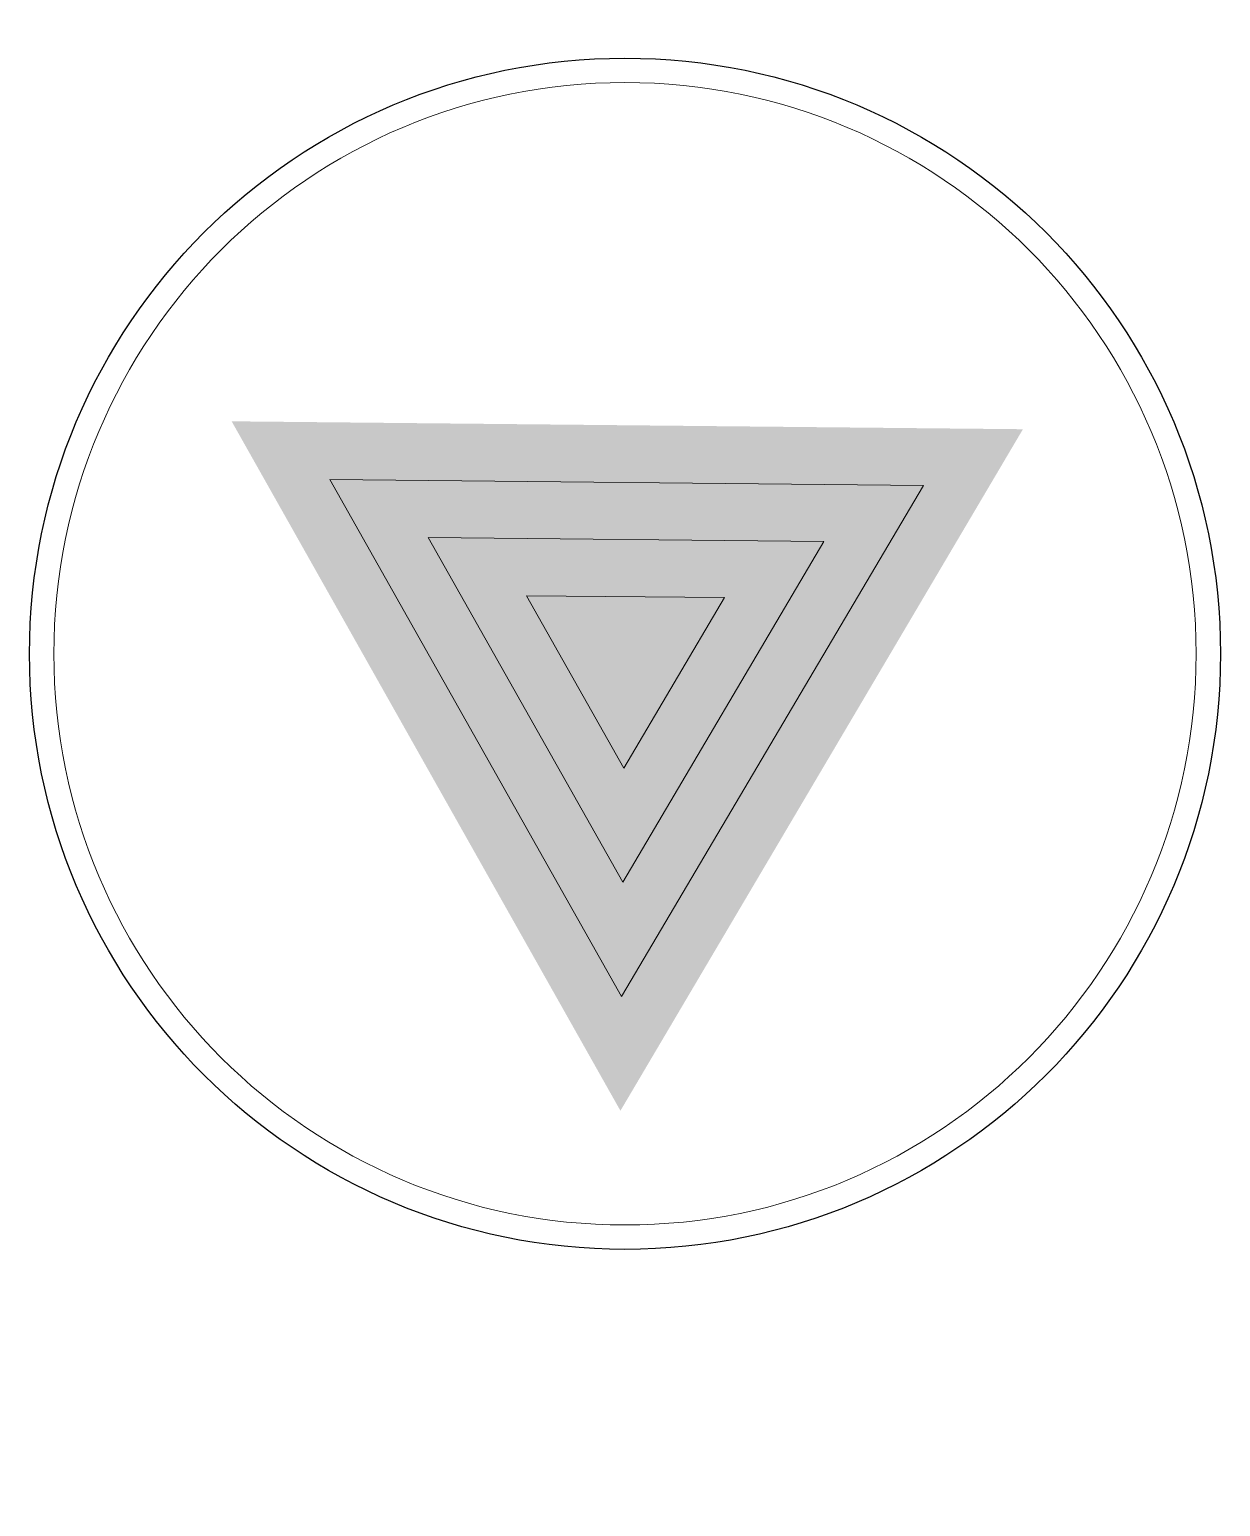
# Model space of a CAD drawing. Header units: feet. Extents: x -1.04 to 1.04, y -1.49 to 1.09.
import ezdxf

# ---------------------------------------------------------------- set-up
doc = ezdxf.new("R2010")
doc.units = ezdxf.units.FT
doc.header["$MEASUREMENT"] = 0
doc.layers.add('3DFACE', color=7, linetype='Continuous')
doc.layers.add('TEXTM', color=2, linetype='Continuous', lineweight=15)

msp = doc.modelspace()

# ---------------------------------------------------------------- linework, layer by layer
at = {"layer": '3DFACE'}
msp.add_circle((0, 0), 1.0427, dxfattribs=at)
at = {"layer": 'Defpoints'}
msp.add_point((0, 0), dxfattribs=at)
at = {"layer": 'TEXTM'}
msp.add_lwpolyline([(-0.008, -0.8, 0, 1.3856, 0), (0.004, 0.4, 0, 0, 0)], format="xyseb", dxfattribs=at)
for points in [[(-0.006, -0.6), (0.5226, 0.2948), (-0.5166, 0.3052)], [(-0.004, -0.4), (0.3484, 0.1965), (-0.3444, 0.2035)], [(-0.002, -0.2), (0.1742, 0.0983), (-0.1722, 0.1017)]]:
    msp.add_lwpolyline(points, close=True, dxfattribs=at)
msp.add_circle((0, 0), 1, dxfattribs=at)

doc.saveas('drawing.dxf')
